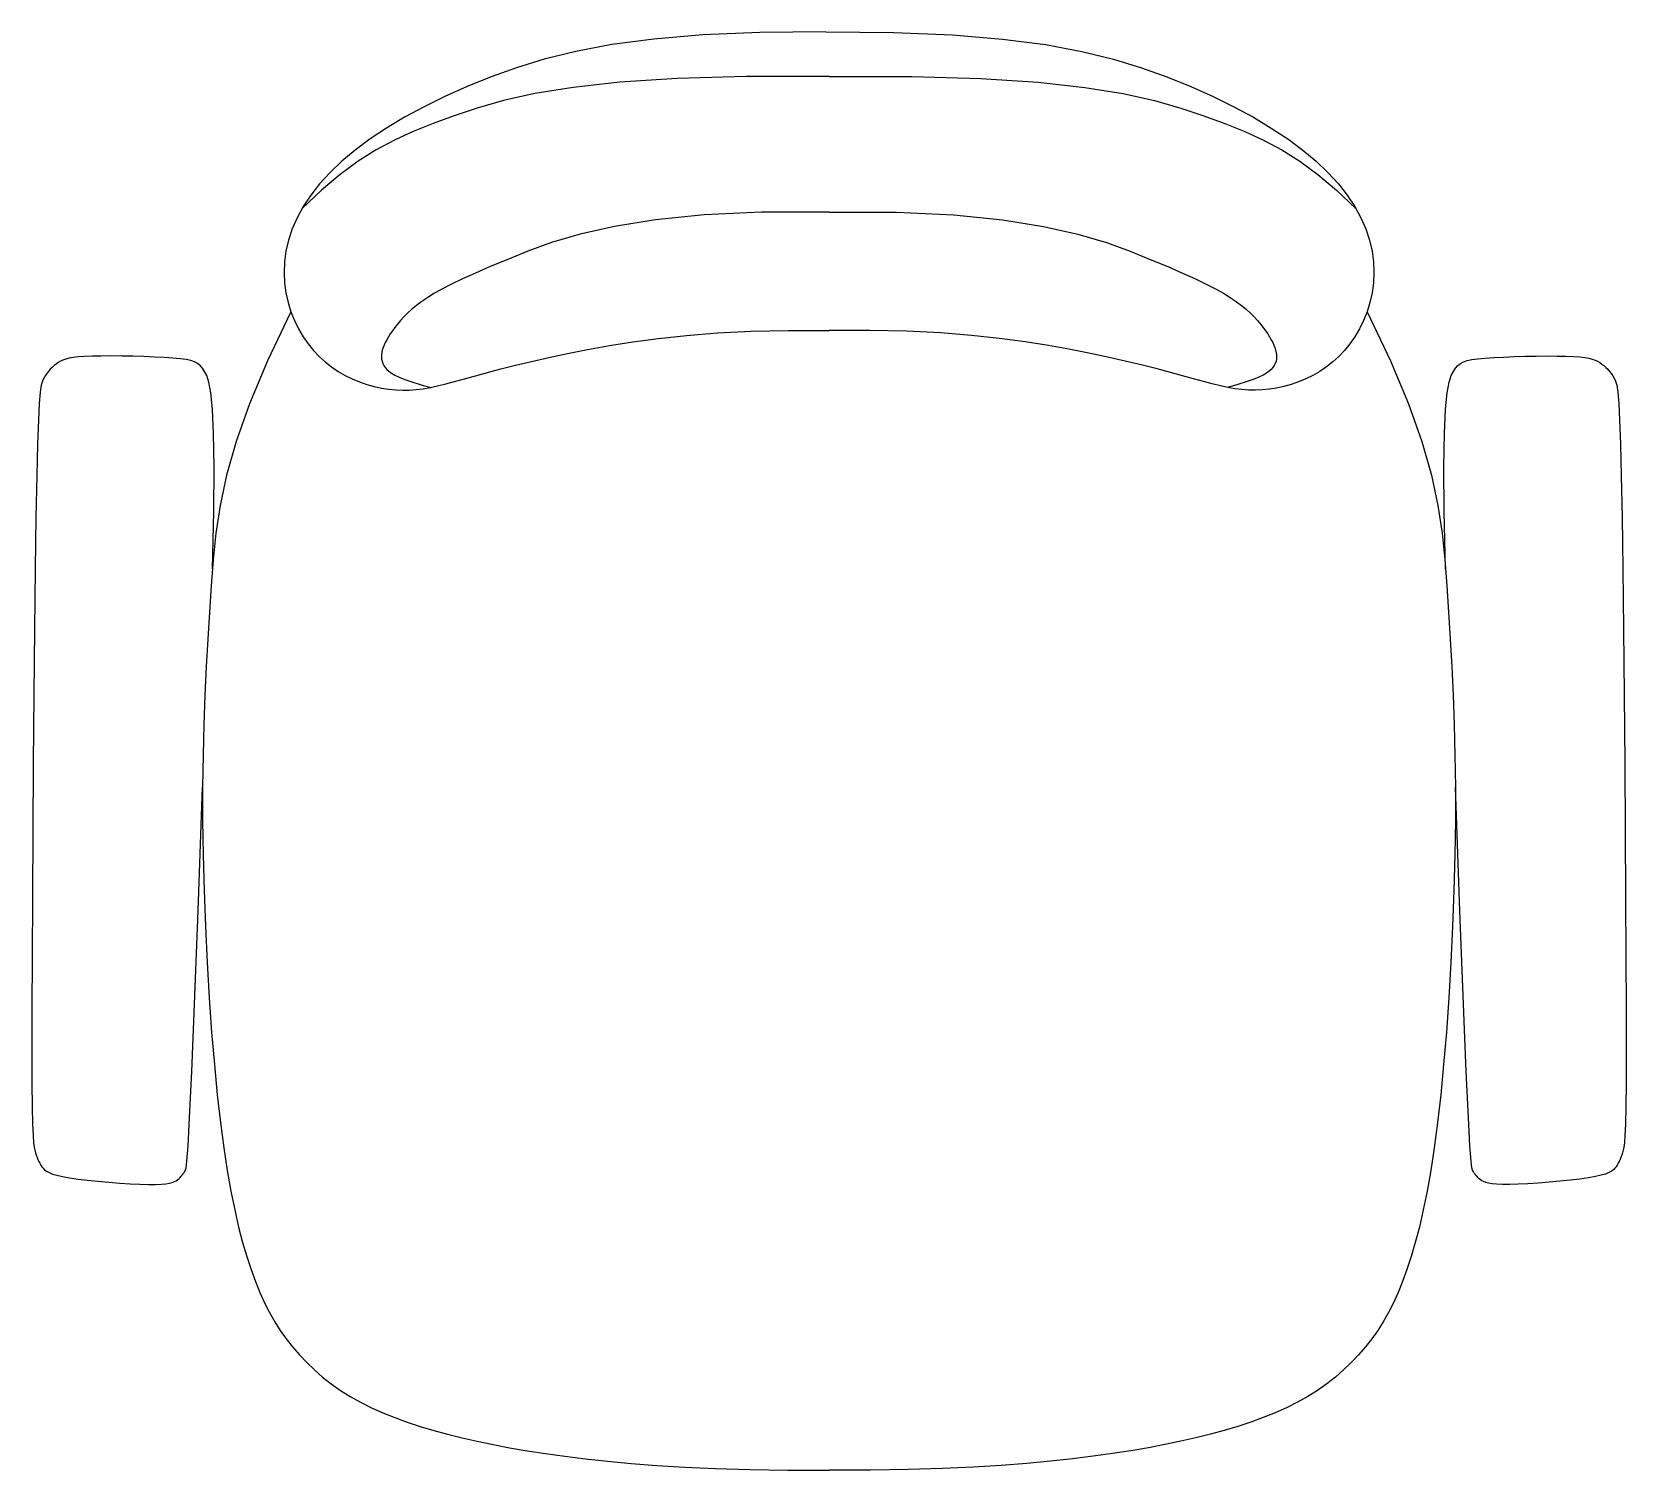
# Model space of a CAD drawing. Header units: metres. Extents: x -0.795 to -0.158, y -0.419 to 0.156.
import ezdxf

# ---------------------------------------------------------------- set-up
doc = ezdxf.new("R2010")
doc.units = ezdxf.units.M
doc.layers.add('ceco.net 64', color=7, linetype='Continuous')

msp = doc.modelspace()

# ---------------------------------------------------------------- linework, layer by layer
at = {"layer": 'ceco.net 64', "linetype": 'Continuous'}
for points in [[(-0.47767, 0.15601), (-0.5041, 0.15575), (-0.52688, 0.15477), (-0.54644, 0.15313), (-0.56324, 0.15091), (-0.57771, 0.14821), (-0.59029, 0.14511), (-0.60143, 0.14168), (-0.61157, 0.13801), (-0.62107, 0.13417), (-0.63001, 0.13019), (-0.63837, 0.12609), (-0.64614, 0.12188), (-0.65333, 0.11757), (-0.65991, 0.11319), (-0.66589, 0.10875), (-0.67125, 0.10427), (-0.67599, 0.09976), (-0.68013, 0.09524), (-0.68369, 0.09071), (-0.6867, 0.08619), (-0.68918, 0.08169), (-0.69115, 0.07721), (-0.69263, 0.07277), (-0.69364, 0.06838), (-0.69422, 0.06406), (-0.69439, 0.05981), (-0.69418, 0.05567), (-0.69363, 0.05165), (-0.69276, 0.04777), (-0.69161, 0.04407), (-0.69021, 0.04055), (-0.68859, 0.03724), (-0.68677, 0.03415), (-0.68478, 0.03129), (-0.68264, 0.02866), (-0.68034, 0.02624), (-0.67791, 0.02403), (-0.67535, 0.02204), (-0.67269, 0.02024), (-0.66994, 0.01866), (-0.66711, 0.01726), (-0.66421, 0.01606), (-0.66128, 0.01505), (-0.65834, 0.01423), (-0.6554, 0.01359), (-0.6525, 0.01312), (-0.64964, 0.01283), (-0.64686, 0.01271), (-0.64416, 0.01276), (-0.64149, 0.01297), (-0.63877, 0.01333), (-0.63595, 0.01385), (-0.63295, 0.01451), (-0.62971, 0.01532), (-0.62615, 0.01626), (-0.62221, 0.01733), (-0.61783, 0.01853), (-0.61298, 0.01984), (-0.60764, 0.02124), (-0.6018, 0.02271), (-0.59542, 0.02424), (-0.5885, 0.02581), (-0.58101, 0.0274), (-0.57294, 0.02899), (-0.56424, 0.03057), (-0.55482, 0.03207), (-0.54455, 0.03345), (-0.53332, 0.03466), (-0.52101, 0.03563), (-0.50749, 0.03631), (-0.49266, 0.03665), (-0.47638, 0.03659)], [(-0.47767, 0.15601), (-0.45039, 0.15575), (-0.42697, 0.15477), (-0.40695, 0.15313), (-0.38984, 0.15091), (-0.37519, 0.14821), (-0.36251, 0.14511), (-0.35133, 0.14168), (-0.34119, 0.13801), (-0.33169, 0.13417), (-0.32275, 0.13019), (-0.31439, 0.12609), (-0.30662, 0.12188), (-0.29944, 0.11757), (-0.29285, 0.11319), (-0.28688, 0.10875), (-0.28152, 0.10427), (-0.27677, 0.09976), (-0.27263, 0.09524), (-0.26907, 0.09071), (-0.26606, 0.08619), (-0.26358, 0.08169), (-0.26162, 0.07721), (-0.26013, 0.07277), (-0.25912, 0.06838), (-0.25854, 0.06406), (-0.25837, 0.05981), (-0.25858, 0.05567), (-0.25913, 0.05165), (-0.26, 0.04777), (-0.26115, 0.04407), (-0.26255, 0.04055), (-0.26418, 0.03724), (-0.26599, 0.03415), (-0.26798, 0.03129), (-0.27013, 0.02866), (-0.27242, 0.02624), (-0.27486, 0.02403), (-0.27741, 0.02204), (-0.28007, 0.02024), (-0.28282, 0.01866), (-0.28566, 0.01726), (-0.28855, 0.01606), (-0.29148, 0.01505), (-0.29442, 0.01423), (-0.29736, 0.01359), (-0.30026, 0.01312), (-0.30312, 0.01283), (-0.3059, 0.01271), (-0.3086, 0.01276), (-0.31127, 0.01297), (-0.31399, 0.01333), (-0.31681, 0.01385), (-0.31981, 0.01451), (-0.32305, 0.01532), (-0.32661, 0.01626), (-0.33055, 0.01733), (-0.33493, 0.01853), (-0.33978, 0.01984), (-0.34512, 0.02124), (-0.35096, 0.02271), (-0.35734, 0.02424), (-0.36426, 0.02581), (-0.37175, 0.0274), (-0.37982, 0.02899), (-0.38852, 0.03057), (-0.39794, 0.03207), (-0.40821, 0.03345), (-0.41944, 0.03466), (-0.43175, 0.03563), (-0.44527, 0.03631), (-0.4601, 0.03665), (-0.47638, 0.03659)], [(-0.47638, 0.13813), (-0.50952, 0.13816), (-0.53717, 0.13738), (-0.56002, 0.13589), (-0.57874, 0.13384), (-0.59405, 0.13134), (-0.60662, 0.12852), (-0.61715, 0.12551), (-0.62633, 0.12243), (-0.63476, 0.11937), (-0.64267, 0.11619), (-0.65019, 0.11274), (-0.65749, 0.10884), (-0.66469, 0.10432), (-0.67193, 0.09902), (-0.67937, 0.09277), (-0.68714, 0.0854)], [(-0.47638, 0.13813), (-0.44324, 0.13816), (-0.41559, 0.13738), (-0.39275, 0.13589), (-0.37402, 0.13384), (-0.35871, 0.13134), (-0.34614, 0.12852), (-0.33561, 0.12551), (-0.32643, 0.12243), (-0.318, 0.11937), (-0.3101, 0.11619), (-0.30257, 0.11274), (-0.29527, 0.10884), (-0.28807, 0.10432), (-0.28083, 0.09902), (-0.27339, 0.09277), (-0.26562, 0.0854)], [(-0.47639, 0.08393), (-0.50333, 0.08393), (-0.52635, 0.08284), (-0.54585, 0.08086), (-0.56224, 0.07822), (-0.57594, 0.0751), (-0.58734, 0.07174), (-0.59687, 0.06832), (-0.60492, 0.06507), (-0.61186, 0.06214), (-0.61784, 0.05954), (-0.62296, 0.05722), (-0.62733, 0.05514), (-0.63104, 0.05325), (-0.6342, 0.0515), (-0.63692, 0.04985), (-0.6393, 0.04825), (-0.64141, 0.04667), (-0.64331, 0.04511), (-0.645, 0.04357), (-0.64651, 0.04206), (-0.64785, 0.04058), (-0.64904, 0.03916), (-0.6501, 0.03778), (-0.65104, 0.03647), (-0.65189, 0.03522), (-0.65265, 0.03403), (-0.65331, 0.0329), (-0.65388, 0.03181), (-0.65436, 0.03077), (-0.65475, 0.02977), (-0.65506, 0.0288), (-0.65527, 0.02786), (-0.6554, 0.02694), (-0.65543, 0.02604), (-0.65537, 0.02516), (-0.65519, 0.0243), (-0.6549, 0.02346), (-0.65449, 0.02264), (-0.65395, 0.02184), (-0.65327, 0.02107), (-0.65244, 0.02031), (-0.65138, 0.01955), (-0.65002, 0.01877), (-0.64827, 0.01796), (-0.64605, 0.01708), (-0.64329, 0.01612), (-0.6399, 0.01506), (-0.6358, 0.01388)], [(-0.47639, 0.08393), (-0.44944, 0.08393), (-0.42642, 0.08284), (-0.40692, 0.08086), (-0.39052, 0.07822), (-0.37682, 0.0751), (-0.36542, 0.07174), (-0.35589, 0.06832), (-0.34784, 0.06507), (-0.3409, 0.06214), (-0.33492, 0.05954), (-0.3298, 0.05722), (-0.32544, 0.05514), (-0.32172, 0.05325), (-0.31856, 0.0515), (-0.31584, 0.04985), (-0.31347, 0.04825), (-0.31135, 0.04667), (-0.30945, 0.04511), (-0.30776, 0.04357), (-0.30625, 0.04206), (-0.30491, 0.04058), (-0.30372, 0.03916), (-0.30267, 0.03778), (-0.30172, 0.03647), (-0.30087, 0.03522), (-0.30012, 0.03403), (-0.29945, 0.0329), (-0.29888, 0.03181), (-0.2984, 0.03077), (-0.29801, 0.02977), (-0.29771, 0.0288), (-0.29749, 0.02786), (-0.29736, 0.02694), (-0.29733, 0.02604), (-0.29739, 0.02516), (-0.29757, 0.0243), (-0.29786, 0.02346), (-0.29827, 0.02264), (-0.29881, 0.02184), (-0.29949, 0.02107), (-0.30032, 0.02031), (-0.30138, 0.01955), (-0.30274, 0.01877), (-0.30449, 0.01796), (-0.30671, 0.01708), (-0.30947, 0.01612), (-0.31286, 0.01506), (-0.31696, 0.01388)], [(-0.69161, 0.04407), (-0.70096, 0.02446), (-0.70816, 0.0073), (-0.71353, -0.0078), (-0.71737, -0.02121), (-0.71998, -0.0333), (-0.72167, -0.04446), (-0.72274, -0.05504), (-0.7235, -0.06544), (-0.7242, -0.07597), (-0.72487, -0.08674), (-0.72549, -0.09779), (-0.72603, -0.10919), (-0.72647, -0.12098), (-0.72678, -0.13321), (-0.72695, -0.14595), (-0.72694, -0.15923), (-0.72675, -0.17308), (-0.72637, -0.18731), (-0.72583, -0.20172), (-0.72513, -0.2161), (-0.7243, -0.23023), (-0.72333, -0.24391), (-0.72226, -0.25691), (-0.72109, -0.26903), (-0.71984, -0.2801), (-0.7185, -0.29015), (-0.7171, -0.29928), (-0.71564, -0.30754), (-0.71411, -0.31504), (-0.71254, -0.32184), (-0.71093, -0.32802), (-0.70927, -0.33367), (-0.70759, -0.33887), (-0.70585, -0.34366), (-0.70405, -0.34809), (-0.70217, -0.3522), (-0.70019, -0.35606), (-0.6981, -0.35969), (-0.69587, -0.36316), (-0.69349, -0.36651), (-0.69094, -0.36976), (-0.68822, -0.37294), (-0.68532, -0.37601), (-0.68223, -0.37899), (-0.67895, -0.38185), (-0.67546, -0.38458), (-0.67177, -0.38718), (-0.66787, -0.38964), (-0.66374, -0.39194), (-0.6594, -0.39411), (-0.65485, -0.39614), (-0.65008, -0.39805), (-0.6451, -0.39984), (-0.63991, -0.40154), (-0.63452, -0.40314), (-0.62893, -0.40467), (-0.62313, -0.40612), (-0.61709, -0.40751), (-0.61078, -0.40883), (-0.60416, -0.41008), (-0.59718, -0.41127), (-0.58981, -0.41241), (-0.58202, -0.41348), (-0.57376, -0.4145), (-0.56498, -0.41547), (-0.55554, -0.41636), (-0.54529, -0.41716), (-0.53406, -0.41784), (-0.52172, -0.41839), (-0.50809, -0.41879), (-0.49303, -0.41901), (-0.47638, -0.41904)], [(-0.26115, 0.04407), (-0.2518, 0.02446), (-0.2446, 0.0073), (-0.23923, -0.0078), (-0.23539, -0.02121), (-0.23278, -0.0333), (-0.2311, -0.04446), (-0.23002, -0.05504), (-0.22926, -0.06544), (-0.22856, -0.07597), (-0.22789, -0.08674), (-0.22728, -0.09779), (-0.22674, -0.10919), (-0.2263, -0.12098), (-0.22598, -0.13321), (-0.22581, -0.14595), (-0.22582, -0.15923), (-0.22601, -0.17308), (-0.22639, -0.18731), (-0.22693, -0.20172), (-0.22763, -0.2161), (-0.22846, -0.23023), (-0.22943, -0.24391), (-0.2305, -0.25691), (-0.23167, -0.26903), (-0.23293, -0.2801), (-0.23426, -0.29015), (-0.23566, -0.29928), (-0.23713, -0.30754), (-0.23865, -0.31504), (-0.24022, -0.32184), (-0.24184, -0.32802), (-0.24349, -0.33367), (-0.24518, -0.33887), (-0.24691, -0.34366), (-0.24871, -0.34809), (-0.25059, -0.3522), (-0.25257, -0.35606), (-0.25466, -0.35969), (-0.25689, -0.36316), (-0.25927, -0.36651), (-0.26182, -0.36976), (-0.26454, -0.37294), (-0.26744, -0.37601), (-0.27053, -0.37899), (-0.27382, -0.38185), (-0.2773, -0.38458), (-0.28099, -0.38718), (-0.2849, -0.38964), (-0.28902, -0.39194), (-0.29336, -0.39411), (-0.29792, -0.39614), (-0.30268, -0.39805), (-0.30766, -0.39984), (-0.31285, -0.40154), (-0.31824, -0.40314), (-0.32383, -0.40467), (-0.32963, -0.40612), (-0.33567, -0.40751), (-0.34198, -0.40883), (-0.34861, -0.41008), (-0.35558, -0.41127), (-0.36295, -0.41241), (-0.37074, -0.41348), (-0.379, -0.4145), (-0.38778, -0.41547), (-0.39722, -0.41636), (-0.40748, -0.41716), (-0.4187, -0.41784), (-0.43104, -0.41839), (-0.44467, -0.41879), (-0.45973, -0.41901), (-0.47638, -0.41904)], [(-0.72301, -0.05873), (-0.72249, -0.03577), (-0.72236, -0.01793), (-0.72255, -0.00453), (-0.723, 0.00512), (-0.72365, 0.01173), (-0.72444, 0.01599), (-0.72531, 0.0186), (-0.72619, 0.02024), (-0.72705, 0.02152), (-0.72795, 0.02256), (-0.72897, 0.0234), (-0.73019, 0.02406), (-0.7317, 0.02458), (-0.73359, 0.02499), (-0.73593, 0.02531), (-0.73881, 0.02557), (-0.74227, 0.0258), (-0.74621, 0.026), (-0.75046, 0.02616), (-0.75488, 0.02629), (-0.75932, 0.02637), (-0.76361, 0.02642), (-0.76762, 0.02641), (-0.77119, 0.02635), (-0.7742, 0.02624), (-0.77668, 0.02607), (-0.77872, 0.02585), (-0.78037, 0.02556), (-0.78173, 0.02522), (-0.78285, 0.02481), (-0.7838, 0.02435), (-0.78467, 0.02382), (-0.78551, 0.02322), (-0.78633, 0.02257), (-0.78712, 0.02186), (-0.78788, 0.02109), (-0.7886, 0.02026), (-0.78928, 0.01939), (-0.78991, 0.01847), (-0.79049, 0.01751), (-0.79101, 0.01641), (-0.79148, 0.01473), (-0.79191, 0.01192), (-0.7923, 0.00744), (-0.79266, 0.00074), (-0.79299, -0.00872), (-0.7933, -0.02147), (-0.79361, -0.03808), (-0.7939, -0.05879), (-0.79418, -0.08281), (-0.79445, -0.10902), (-0.79469, -0.13633), (-0.79489, -0.16366), (-0.79505, -0.1899), (-0.79517, -0.21396), (-0.79524, -0.23474), (-0.79525, -0.25143), (-0.7952, -0.26429), (-0.7951, -0.27385), (-0.79496, -0.28066), (-0.79478, -0.28526), (-0.79457, -0.28817), (-0.79434, -0.28994), (-0.79408, -0.29111), (-0.7938, -0.29213), (-0.79351, -0.29308), (-0.79319, -0.29398), (-0.79285, -0.29482), (-0.79249, -0.29561), (-0.79211, -0.29636), (-0.79169, -0.29706), (-0.79124, -0.29773), (-0.79075, -0.29837), (-0.79015, -0.29898), (-0.78938, -0.29956), (-0.78834, -0.30011), (-0.78698, -0.30065), (-0.78521, -0.30117), (-0.78297, -0.30168), (-0.78018, -0.30217), (-0.77679, -0.30266), (-0.77294, -0.30313), (-0.76877, -0.30356), (-0.76444, -0.30396), (-0.76011, -0.30429), (-0.75592, -0.30456), (-0.75203, -0.30475), (-0.74861, -0.30485), (-0.74576, -0.30484), (-0.74345, -0.30475), (-0.74162, -0.30458), (-0.74018, -0.30433), (-0.73907, -0.30404), (-0.73822, -0.3037), (-0.73755, -0.30332), (-0.73699, -0.30293), (-0.73649, -0.30253), (-0.73603, -0.30212), (-0.7356, -0.30169), (-0.73521, -0.30124), (-0.73484, -0.30077), (-0.73449, -0.30026), (-0.73417, -0.29972), (-0.73386, -0.29914), (-0.73356, -0.29822), (-0.73321, -0.29554), (-0.73276, -0.28937), (-0.73215, -0.27799), (-0.73132, -0.25969), (-0.73021, -0.23273), (-0.72877, -0.19541), (-0.72695, -0.14599)], [(-0.22975, -0.05873), (-0.23027, -0.03577), (-0.2304, -0.01793), (-0.23021, -0.00453), (-0.22976, 0.00512), (-0.22911, 0.01173), (-0.22832, 0.01599), (-0.22745, 0.0186), (-0.22657, 0.02024), (-0.22571, 0.02152), (-0.22481, 0.02256), (-0.2238, 0.0234), (-0.22257, 0.02406), (-0.22106, 0.02458), (-0.21917, 0.02499), (-0.21683, 0.02531), (-0.21395, 0.02557), (-0.21049, 0.0258), (-0.20655, 0.026), (-0.2023, 0.02616), (-0.19788, 0.02629), (-0.19344, 0.02637), (-0.18915, 0.02642), (-0.18514, 0.02641), (-0.18157, 0.02635), (-0.17857, 0.02624), (-0.17608, 0.02607), (-0.17405, 0.02585), (-0.17239, 0.02556), (-0.17104, 0.02522), (-0.16992, 0.02481), (-0.16896, 0.02435), (-0.16809, 0.02382), (-0.16725, 0.02322), (-0.16643, 0.02257), (-0.16564, 0.02186), (-0.16489, 0.02109), (-0.16416, 0.02026), (-0.16349, 0.01939), (-0.16285, 0.01847), (-0.16228, 0.01751), (-0.16175, 0.01641), (-0.16128, 0.01473), (-0.16085, 0.01192), (-0.16046, 0.00744), (-0.1601, 0.00074), (-0.15977, -0.00872), (-0.15946, -0.02147), (-0.15915, -0.03808), (-0.15886, -0.05879), (-0.15858, -0.08281), (-0.15831, -0.10902), (-0.15808, -0.13633), (-0.15787, -0.16366), (-0.15771, -0.1899), (-0.15759, -0.21396), (-0.15752, -0.23474), (-0.15752, -0.25143), (-0.15756, -0.26429), (-0.15766, -0.27385), (-0.1578, -0.28066), (-0.15798, -0.28526), (-0.15819, -0.28817), (-0.15843, -0.28994), (-0.15869, -0.29111), (-0.15896, -0.29213), (-0.15926, -0.29308), (-0.15957, -0.29398), (-0.15991, -0.29482), (-0.16027, -0.29561), (-0.16066, -0.29636), (-0.16107, -0.29706), (-0.16152, -0.29773), (-0.16201, -0.29837), (-0.16261, -0.29898), (-0.16339, -0.29956), (-0.16442, -0.30011), (-0.16578, -0.30065), (-0.16755, -0.30117), (-0.16979, -0.30168), (-0.17259, -0.30217), (-0.17597, -0.30266), (-0.17982, -0.30313), (-0.18399, -0.30356), (-0.18832, -0.30396), (-0.19266, -0.30429), (-0.19684, -0.30456), (-0.20073, -0.30475), (-0.20415, -0.30485), (-0.207, -0.30484), (-0.20931, -0.30475), (-0.21115, -0.30458), (-0.21258, -0.30433), (-0.21369, -0.30404), (-0.21455, -0.3037), (-0.21521, -0.30332), (-0.21577, -0.30293), (-0.21627, -0.30253), (-0.21673, -0.30212), (-0.21716, -0.30169), (-0.21756, -0.30124), (-0.21793, -0.30077), (-0.21827, -0.30026), (-0.21859, -0.29972), (-0.2189, -0.29914), (-0.21921, -0.29822), (-0.21955, -0.29554), (-0.22001, -0.28937), (-0.22062, -0.27799), (-0.22144, -0.25969), (-0.22255, -0.23273), (-0.22399, -0.19541), (-0.22582, -0.14599)]]:
    msp.add_lwpolyline(points, dxfattribs=at)

doc.saveas('drawing.dxf')
